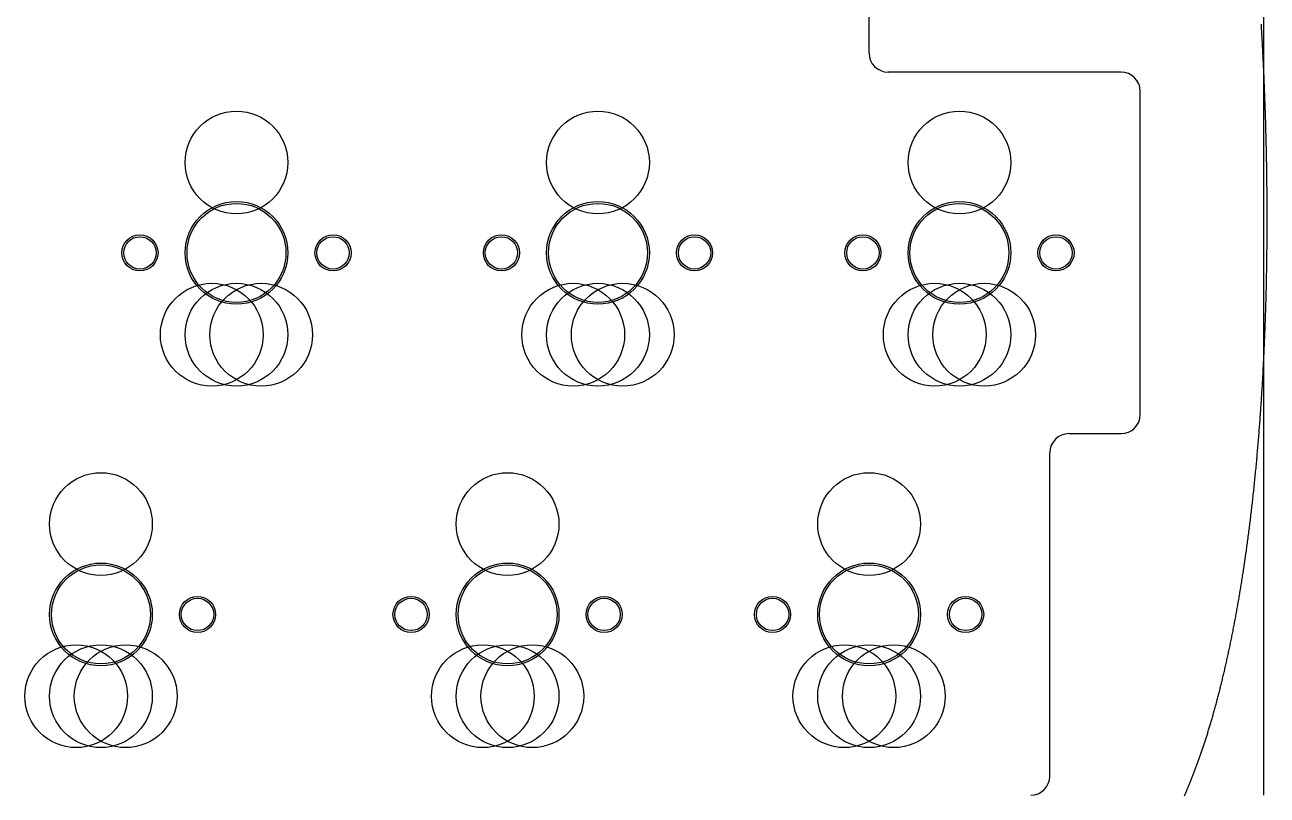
# Model space of a CAD drawing. Extents: x -14 to 315, y -179 to 16.
# Drawn here: x 250.1 to 315.4, y -66.5 to -26 of the extents above; entities that cross this region are included whole.
import ezdxf

# ---------------------------------------------------------------- set-up
doc = ezdxf.new("R2010")
doc.units = 0
doc.layers.add('BLACK', color=7, linetype='CONTINUOUS')

msp = doc.modelspace()

# ---------------------------------------------------------------- linework, layer by layer
at = {"layer": 'BLACK', "linetype": 'CONTINUOUS'}
for p, q in [((315.25, -66.5), (315.25, 9.5)), ((294.5, -27.5), (294.5, 8.5)), ((315.121671, -26.032222), (315.118169, -25.97309)), ((315.125154, -26.091357), (315.121671, -26.032222)), ((315.128617, -26.150496), (315.125154, -26.091357)), ((315.13206, -26.209639), (315.128617, -26.150496)), ((315.135483, -26.268785), (315.13206, -26.209639)), ((315.138886, -26.327935), (315.135483, -26.268785)), ((315.14227, -26.387087), (315.138886, -26.327935)), ((315.145633, -26.446243), (315.14227, -26.387087)), ((315.152301, -26.564562), (315.145633, -26.446243)), ((315.158889, -26.68289), (315.152301, -26.564562)), ((315.165397, -26.801226), (315.158889, -26.68289)), ((315.171826, -26.919569), (315.165397, -26.801226)), ((315.178175, -27.037917), (315.171826, -26.919569)), ((315.184443, -27.156268), (315.178175, -27.037917)), ((315.190632, -27.274621), (315.184443, -27.156268)), ((315.196741, -27.392976), (315.190632, -27.274621)), ((315.202769, -27.511329), (315.196741, -27.392976)), ((315.208718, -27.62968), (315.202769, -27.511329)), ((315.214586, -27.748027), (315.208718, -27.62968)), ((315.220374, -27.866369), (315.214586, -27.748027)), ((315.226081, -27.984704), (315.220374, -27.866369)), ((315.231708, -28.103031), (315.226081, -27.984704)), ((307.75, -28.5), (295.5, -28.5)), ((315.237254, -28.221348), (315.231708, -28.103031)), ((315.24272, -28.339655), (315.237254, -28.221348)), ((315.248105, -28.457949), (315.24272, -28.339655)), ((315.253409, -28.576229), (315.248105, -28.457949)), ((315.258633, -28.694493), (315.253409, -28.576229)), ((315.263776, -28.812741), (315.258633, -28.694493)), ((315.268838, -28.93097), (315.263776, -28.812741)), ((315.273819, -29.04918), (315.268838, -28.93097)), ((315.278719, -29.167368), (315.273819, -29.04918)), ((315.283538, -29.285534), (315.278719, -29.167368)), ((315.288276, -29.403676), (315.283538, -29.285534)), ((308.75, -46.5), (308.75, -29.5)), ((315.292933, -29.521792), (315.288276, -29.403676)), ((315.297509, -29.639881), (315.292933, -29.521792)), ((315.302004, -29.757941), (315.297509, -29.639881)), ((315.306418, -29.875972), (315.302004, -29.757941)), ((315.31075, -29.993972), (315.306418, -29.875972)), ((315.315001, -30.111939), (315.31075, -29.993972)), ((315.319171, -30.229871), (315.315001, -30.111939)), ((315.32326, -30.347769), (315.319171, -30.229871)), ((315.327267, -30.465629), (315.32326, -30.347769)), ((315.331193, -30.58345), (315.327267, -30.465629)), ((315.335038, -30.701232), (315.331193, -30.58345)), ((315.338802, -30.818973), (315.335038, -30.701232)), ((315.342484, -30.936671), (315.338802, -30.818973)), ((315.346084, -31.054325), (315.342484, -30.936671)), ((315.349603, -31.171933), (315.346084, -31.054325)), ((315.353041, -31.289495), (315.349603, -31.171933)), ((315.356398, -31.407008), (315.353041, -31.289495)), ((315.359673, -31.524472), (315.356398, -31.407008)), ((315.362866, -31.641884), (315.359673, -31.524472)), ((315.365978, -31.759244), (315.362866, -31.641884)), ((315.369009, -31.876551), (315.365978, -31.759244)), ((315.371958, -31.993802), (315.369009, -31.876551)), ((315.374826, -32.110996), (315.371958, -31.993802)), ((315.377613, -32.228132), (315.374826, -32.110996)), ((315.380318, -32.345209), (315.377613, -32.228132)), ((315.382942, -32.462226), (315.380318, -32.345209)), ((315.385484, -32.57918), (315.382942, -32.462226)), ((315.387945, -32.69607), (315.385484, -32.57918)), ((315.390325, -32.812896), (315.387945, -32.69607)), ((315.392623, -32.929656), (315.390325, -32.812896)), ((315.394841, -33.046348), (315.392623, -32.929656)), ((315.396976, -33.162971), (315.394841, -33.046348)), ((315.399031, -33.279524), (315.396976, -33.162971)), ((315.401004, -33.396005), (315.399031, -33.279524)), ((315.402897, -33.512414), (315.401004, -33.396005)), ((315.404708, -33.628748), (315.402897, -33.512414)), ((315.406437, -33.745007), (315.404708, -33.628748)), ((315.408086, -33.861189), (315.406437, -33.745007)), ((315.409654, -33.977292), (315.408086, -33.861189)), ((315.411141, -34.093316), (315.409654, -33.977292)), ((315.412546, -34.209259), (315.411141, -34.093316)), ((315.413871, -34.32512), (315.412546, -34.209259)), ((315.415115, -34.440898), (315.413871, -34.32512)), ((315.416278, -34.556591), (315.415115, -34.440898)), ((315.41736, -34.672198), (315.416278, -34.556591)), ((315.418362, -34.787717), (315.41736, -34.672198)), ((315.419283, -34.903148), (315.418362, -34.787717)), ((315.420123, -35.018489), (315.419283, -34.903148)), ((315.420882, -35.133739), (315.420123, -35.018489)), ((315.421561, -35.248897), (315.420882, -35.133739)), ((315.42216, -35.363961), (315.421561, -35.248897)), ((315.422678, -35.47893), (315.42216, -35.363961)), ((315.423116, -35.593803), (315.422678, -35.47893)), ((315.423473, -35.708578), (315.423116, -35.593803)), ((315.42375, -35.823255), (315.423473, -35.708578)), ((315.423947, -35.937831), (315.42375, -35.823255)), ((315.42345, -36.623126), (315.423732, -36.509174)), ((315.423732, -36.509174), (315.423935, -36.395115)), ((315.423935, -36.395115), (315.424058, -36.28095)), ((315.424064, -36.052307), (315.423947, -35.937831)), ((315.424058, -36.28095), (315.424101, -36.16668)), ((315.424101, -36.16668), (315.424064, -36.052307)), ((315.420085, -37.304518), (315.420844, -37.191235)), ((315.420844, -37.191235), (315.421524, -37.077837)), ((315.421524, -37.077837), (315.422125, -36.964326)), ((315.422125, -36.964326), (315.422646, -36.850703)), ((315.422646, -36.850703), (315.423088, -36.736969)), ((315.423088, -36.736969), (315.42345, -36.623126)), ((315.413871, -37.981755), (315.415104, -37.869181)), ((315.415104, -37.869181), (315.416258, -37.756486)), ((315.416258, -37.756486), (315.417333, -37.643671)), ((315.417333, -37.643671), (315.418329, -37.530738)), ((315.418329, -37.530738), (315.419247, -37.417686)), ((315.419247, -37.417686), (315.420085, -37.304518)), ((315.406531, -38.542765), (315.408156, -38.430814)), ((315.408156, -38.430814), (315.409702, -38.318737)), ((315.409702, -38.318737), (315.41117, -38.206534)), ((315.41117, -38.206534), (315.41256, -38.094206)), ((315.41256, -38.094206), (315.413871, -37.981755)), ((315.395149, -39.211746), (315.39724, -39.100579)), ((315.39724, -39.100579), (315.399254, -38.989279)), ((315.399254, -38.989279), (315.40119, -38.877846)), ((315.40119, -38.877846), (315.403048, -38.766282)), ((315.403048, -38.766282), (315.404829, -38.654588)), ((315.404829, -38.654588), (315.406531, -38.542765)), ((315.380981, -39.875893), (315.383535, -39.765547)), ((315.383535, -39.765547), (315.386012, -39.655062)), ((315.386012, -39.655062), (315.388412, -39.544438)), ((315.388412, -39.544438), (315.390735, -39.433677)), ((315.390735, -39.433677), (315.39298, -39.32278)), ((315.39298, -39.32278), (315.395149, -39.211746)), ((315.364053, -40.534981), (315.367065, -40.425494)), ((315.367065, -40.425494), (315.370001, -40.315861)), ((315.370001, -40.315861), (315.37286, -40.206083)), ((315.37286, -40.206083), (315.375644, -40.096162)), ((315.375644, -40.096162), (315.37835, -39.986098)), ((315.37835, -39.986098), (315.380981, -39.875893)), ((315.344393, -41.188795), (315.347858, -41.080201)), ((315.347858, -41.080201), (315.351248, -40.971456)), ((315.351248, -40.971456), (315.354563, -40.862561)), ((315.354563, -40.862561), (315.357802, -40.753516)), ((315.357802, -40.753516), (315.360965, -40.644322)), ((315.360965, -40.644322), (315.364053, -40.534981)), ((315.322031, -41.837128), (315.325944, -41.729462)), ((315.325944, -41.729462), (315.329783, -41.621638)), ((315.329783, -41.621638), (315.333548, -41.513659)), ((315.333548, -41.513659), (315.337238, -41.405525)), ((315.337238, -41.405525), (315.340853, -41.297237)), ((315.340853, -41.297237), (315.344393, -41.188795)), ((315.296997, -42.479782), (315.301354, -42.373075)), ((315.301354, -42.373075), (315.305637, -42.266207)), ((315.305637, -42.266207), (315.309846, -42.159177)), ((315.309846, -42.159177), (315.313981, -42.051986)), ((315.313981, -42.051986), (315.318043, -41.944636)), ((315.318043, -41.944636), (315.322031, -41.837128)), ((315.269326, -43.116567), (315.27412, -43.010852)), ((315.27412, -43.010852), (315.278841, -42.904969)), ((315.278841, -42.904969), (315.283489, -42.798919)), ((315.283489, -42.798919), (315.288065, -42.692705)), ((315.288065, -42.692705), (315.292568, -42.586325)), ((315.292568, -42.586325), (315.296997, -42.479782)), ((315.233754, -43.851827), (315.23905, -43.747304)), ((315.23905, -43.747304), (315.244276, -43.642609)), ((315.244276, -43.642609), (315.249429, -43.537741)), ((315.249429, -43.537741), (315.254511, -43.432703)), ((315.254511, -43.432703), (315.259522, -43.327494)), ((315.259522, -43.327494), (315.26446, -43.222115)), ((315.26446, -43.222115), (315.269326, -43.116567)), ((315.200485, -44.475291), (315.206206, -44.371821)), ((315.206206, -44.371821), (315.211857, -44.268174)), ((315.211857, -44.268174), (315.217437, -44.16435)), ((315.217437, -44.16435), (315.222947, -44.06035)), ((315.222947, -44.06035), (315.228386, -43.956176)), ((315.228386, -43.956176), (315.233754, -43.851827)), ((315.164692, -45.092346), (315.170831, -44.989955)), ((315.170831, -44.989955), (315.176901, -44.887383)), ((315.176901, -44.887383), (315.182902, -44.784629)), ((315.182902, -44.784629), (315.188833, -44.681696)), ((315.188833, -44.681696), (315.194694, -44.578583)), ((315.194694, -44.578583), (315.200485, -44.475291)), ((315.119793, -45.803943), (315.126412, -45.702841)), ((315.126412, -45.702841), (315.132963, -45.601554)), ((315.132963, -45.601554), (315.139446, -45.500081)), ((315.139446, -45.500081), (315.14586, -45.398423)), ((315.14586, -45.398423), (315.152206, -45.296581)), ((315.152206, -45.296581), (315.158484, -45.194555)), ((315.158484, -45.194555), (315.164692, -45.092346)), ((315.078662, -46.406604), (315.085685, -46.306633)), ((315.085685, -46.306633), (315.092641, -46.206472)), ((315.092641, -46.206472), (315.09953, -46.106122)), ((315.09953, -46.106122), (315.106352, -46.005584)), ((315.106352, -46.005584), (315.113106, -45.904857)), ((315.113106, -45.904857), (315.119793, -45.803943)), ((315.027646, -47.10103), (315.035132, -47.002405)), ((315.035132, -47.002405), (315.042552, -46.903587)), ((315.042552, -46.903587), (315.049906, -46.804575)), ((315.049906, -46.804575), (315.057194, -46.70537)), ((315.057194, -46.70537), (315.064417, -46.605973)), ((315.064417, -46.605973), (315.071573, -46.506384)), ((315.071573, -46.506384), (315.078662, -46.406604)), ((305, -47.5), (307.75, -47.5)), ((314.981368, -47.688674), (314.989243, -47.591224)), ((314.989243, -47.591224), (314.997053, -47.493578)), ((314.997053, -47.493578), (315.004798, -47.395735)), ((315.004798, -47.395735), (315.012479, -47.297695)), ((315.012479, -47.297695), (315.020095, -47.19946)), ((315.020095, -47.19946), (315.027646, -47.10103)), ((314.924463, -48.365256), (314.932782, -48.269201)), ((314.932782, -48.269201), (314.941038, -48.172945)), ((314.941038, -48.172945), (314.949231, -48.076489)), ((314.949231, -48.076489), (314.957361, -47.979834)), ((314.957361, -47.979834), (314.965427, -47.882979)), ((314.965427, -47.882979), (314.97343, -47.785925)), ((314.97343, -47.785925), (314.981368, -47.688674)), ((304, -65.5), (304, -48.5)), ((314.864484, -49.031987), (314.873238, -48.937349)), ((314.873238, -48.937349), (314.881931, -48.842507)), ((314.881931, -48.842507), (314.890561, -48.747461)), ((314.890561, -48.747461), (314.89913, -48.652213)), ((314.89913, -48.652213), (314.907637, -48.556763)), ((314.907637, -48.556763), (314.916081, -48.46111)), ((314.916081, -48.46111), (314.924463, -48.365256)), ((314.801503, -49.688715), (314.810681, -49.595515)), ((314.810681, -49.595515), (314.8198, -49.502107)), ((314.8198, -49.502107), (314.828858, -49.408494)), ((314.828858, -49.408494), (314.837856, -49.314675)), ((314.837856, -49.314675), (314.846793, -49.22065)), ((314.846793, -49.22065), (314.855669, -49.126421)), ((314.855669, -49.126421), (314.864484, -49.031987)), ((314.735589, -50.335307), (314.745182, -50.243562)), ((314.745182, -50.243562), (314.754716, -50.151608)), ((314.754716, -50.151608), (314.764192, -50.059445)), ((314.764192, -50.059445), (314.773609, -49.967074)), ((314.773609, -49.967074), (314.782966, -49.874496)), ((314.782966, -49.874496), (314.792264, -49.781709)), ((314.792264, -49.781709), (314.801503, -49.688715)), ((314.666815, -50.971641), (314.676812, -50.881368)), ((314.676812, -50.881368), (314.686752, -50.790884)), ((314.686752, -50.790884), (314.696635, -50.700189)), ((314.696635, -50.700189), (314.70646, -50.609284)), ((314.70646, -50.609284), (314.716228, -50.518168)), ((314.716228, -50.518168), (314.725937, -50.426842)), ((314.725937, -50.426842), (314.735589, -50.335307)), ((314.595254, -51.597612), (314.605645, -51.508826)), ((314.605645, -51.508826), (314.61598, -51.419826)), ((314.61598, -51.419826), (314.62626, -51.330614)), ((314.62626, -51.330614), (314.636483, -51.241189)), ((314.636483, -51.241189), (314.64665, -51.151551)), ((314.64665, -51.151551), (314.656761, -51.061702)), ((314.656761, -51.061702), (314.666815, -50.971641)), ((314.51015, -52.300202), (314.520979, -52.213129)), ((314.520979, -52.213129), (314.531753, -52.125841)), ((314.531753, -52.125841), (314.542473, -52.038339)), ((314.542473, -52.038339), (314.553138, -51.950621)), ((314.553138, -51.950621), (314.56375, -51.86269)), ((314.56375, -51.86269), (314.574306, -51.774544)), ((314.574306, -51.774544), (314.584808, -51.686185)), ((314.584808, -51.686185), (314.595254, -51.597612)), ((314.432864, -52.903677), (314.444063, -52.818114)), ((314.444063, -52.818114), (314.45521, -52.732335)), ((314.45521, -52.732335), (314.466304, -52.64634)), ((314.466304, -52.64634), (314.477345, -52.560129)), ((314.477345, -52.560129), (314.488334, -52.473702)), ((314.488334, -52.473702), (314.499269, -52.38706)), ((314.499269, -52.38706), (314.51015, -52.300202)), ((314.341411, -53.580374), (314.353021, -53.496547)), ((314.353021, -53.496547), (314.364581, -53.412502)), ((314.364581, -53.412502), (314.37609, -53.328241)), ((314.37609, -53.328241), (314.387547, -53.243762)), ((314.387547, -53.243762), (314.398954, -53.159066)), ((314.398954, -53.159066), (314.410309, -53.074153)), ((314.410309, -53.074153), (314.421612, -52.989023)), ((314.421612, -52.989023), (314.432864, -52.903677)), ((314.24673, -54.243147), (314.258738, -54.161064)), ((314.258738, -54.161064), (314.270697, -54.078762)), ((314.270697, -54.078762), (314.282606, -53.996242)), ((314.282606, -53.996242), (314.294467, -53.913504)), ((314.294467, -53.913504), (314.306278, -53.830548)), ((314.306278, -53.830548), (314.318039, -53.747375)), ((314.318039, -53.747375), (314.32975, -53.663983)), ((314.32975, -53.663983), (314.341411, -53.580374)), ((314.148932, -54.891944), (314.161324, -54.81161)), ((314.161324, -54.81161), (314.173668, -54.731057)), ((314.173668, -54.731057), (314.185965, -54.650285)), ((314.185965, -54.650285), (314.198214, -54.569295)), ((314.198214, -54.569295), (314.210415, -54.488086)), ((314.210415, -54.488086), (314.222568, -54.406658)), ((314.222568, -54.406658), (314.234673, -54.325011)), ((314.234673, -54.325011), (314.24673, -54.243147)), ((314.048128, -55.526732), (314.060889, -55.44815)), ((314.060889, -55.44815), (314.073605, -55.369349)), ((314.073605, -55.369349), (314.086275, -55.290329)), ((314.086275, -55.290329), (314.098899, -55.21109)), ((314.098899, -55.21109), (314.111477, -55.131632)), ((314.111477, -55.131632), (314.124009, -55.051955)), ((314.124009, -55.051955), (314.136494, -54.972059)), ((314.136494, -54.972059), (314.148932, -54.891944)), ((313.931267, -56.224108), (313.944428, -56.147498)), ((313.944428, -56.147498), (313.957545, -56.070669)), ((313.957545, -56.070669), (313.970618, -55.993621)), ((313.970618, -55.993621), (313.983648, -55.916354)), ((313.983648, -55.916354), (313.996633, -55.838868)), ((313.996633, -55.838868), (314.009574, -55.761163)), ((314.009574, -55.761163), (314.02247, -55.683238)), ((314.02247, -55.683238), (314.035322, -55.605095)), ((314.035322, -55.605095), (314.048128, -55.526732)), ((313.824439, -56.829106), (313.83794, -56.754247)), ((313.83794, -56.754247), (313.8514, -56.679169)), ((313.8514, -56.679169), (313.864817, -56.603873)), ((313.864817, -56.603873), (313.878193, -56.528358)), ((313.878193, -56.528358), (313.891526, -56.452624)), ((313.891526, -56.452624), (313.904816, -56.376671)), ((313.904816, -56.376671), (313.918063, -56.300499)), ((313.918063, -56.300499), (313.931267, -56.224108)), ((313.701076, -57.493006), (313.714945, -57.420113)), ((313.714945, -57.420113), (313.728774, -57.347001)), ((313.728774, -57.347001), (313.742562, -57.273671)), ((313.742562, -57.273671), (313.756311, -57.200123)), ((313.756311, -57.200123), (313.770018, -57.126356)), ((313.770018, -57.126356), (313.783685, -57.052371)), ((313.783685, -57.052371), (313.797311, -56.978168)), ((313.797311, -56.978168), (313.810895, -56.903746)), ((313.810895, -56.903746), (313.824439, -56.829106)), ((313.574494, -58.139258), (313.588713, -58.068321)), ((313.588713, -58.068321), (313.602894, -57.997168)), ((313.602894, -57.997168), (313.617037, -57.925797)), ((313.617037, -57.925797), (313.631141, -57.854209)), ((313.631141, -57.854209), (313.645206, -57.782404)), ((313.645206, -57.782404), (313.659233, -57.710381)), ((313.659233, -57.710381), (313.67322, -57.63814)), ((313.67322, -57.63814), (313.687168, -57.565682)), ((313.687168, -57.565682), (313.701076, -57.493006)), ((313.430253, -58.836716), (313.444842, -58.767942)), ((313.444842, -58.767942), (313.459395, -58.698953)), ((313.459395, -58.698953), (313.473911, -58.629748)), ((313.473911, -58.629748), (313.488391, -58.560326)), ((313.488391, -58.560326), (313.502835, -58.490689)), ((313.502835, -58.490689), (313.517241, -58.420836)), ((313.517241, -58.420836), (313.53161, -58.350766)), ((313.53161, -58.350766), (313.545942, -58.28048)), ((313.545942, -58.28048), (313.560237, -58.209977)), ((313.560237, -58.209977), (313.574494, -58.139258)), ((313.297365, -59.446007), (313.31227, -59.379166)), ((313.31227, -59.379166), (313.32714, -59.31211)), ((313.32714, -59.31211), (313.341975, -59.244841)), ((313.341975, -59.244841), (313.356776, -59.177357)), ((313.356776, -59.177357), (313.371542, -59.109659)), ((313.371542, -59.109659), (313.386273, -59.041746)), ((313.386273, -59.041746), (313.400969, -58.973618)), ((313.400969, -58.973618), (313.415629, -58.905274)), ((313.415629, -58.905274), (313.430253, -58.836716)), ((313.146484, -60.102689), (313.161719, -60.037978)), ((313.161719, -60.037978), (313.176923, -59.973054)), ((313.176923, -59.973054), (313.192094, -59.907918)), ((313.192094, -59.907918), (313.207232, -59.84257)), ((313.207232, -59.84257), (313.222338, -59.777009)), ((313.222338, -59.777009), (313.23741, -59.711235)), ((313.23741, -59.711235), (313.252449, -59.645248)), ((313.252449, -59.645248), (313.267455, -59.579048)), ((313.267455, -59.579048), (313.282427, -59.512634)), ((313.282427, -59.512634), (313.297365, -59.446007)), ((312.992393, -60.738195), (313.007941, -60.675591)), ((313.007941, -60.675591), (313.023458, -60.612777)), ((313.023458, -60.612777), (313.038945, -60.549753)), ((313.038945, -60.549753), (313.054402, -60.48652)), ((313.054402, -60.48652), (313.069827, -60.423075)), ((313.069827, -60.423075), (313.085221, -60.35942)), ((313.085221, -60.35942), (313.100584, -60.295555)), ((313.100584, -60.295555), (313.115916, -60.231478)), ((313.115916, -60.231478), (313.131216, -60.167189)), ((313.131216, -60.167189), (313.146484, -60.102689)), ((312.819416, -61.413067), (312.835285, -61.352754)), ((312.835285, -61.352754), (312.851126, -61.292233)), ((312.851126, -61.292233), (312.866939, -61.231505)), ((312.866939, -61.231505), (312.882723, -61.17057)), ((312.882723, -61.17057), (312.898478, -61.109428)), ((312.898478, -61.109428), (312.914204, -61.048077)), ((312.914204, -61.048077), (312.929901, -60.986518)), ((312.929901, -60.986518), (312.945569, -60.92475)), ((312.945569, -60.92475), (312.961206, -60.862774)), ((312.961206, -60.862774), (312.976815, -60.800589)), ((312.976815, -60.800589), (312.992393, -60.738195)), ((312.643037, -62.062938), (312.659206, -62.004882)), ((312.659206, -62.004882), (312.675348, -61.946622)), ((312.675348, -61.946622), (312.691464, -61.888159)), ((312.691464, -61.888159), (312.707553, -61.829491)), ((312.707553, -61.829491), (312.723615, -61.770618)), ((312.723615, -61.770618), (312.739651, -61.71154)), ((312.739651, -61.71154), (312.755659, -61.652257)), ((312.755659, -61.652257), (312.771639, -61.592769)), ((312.771639, -61.592769), (312.787593, -61.533074)), ((312.787593, -61.533074), (312.803518, -61.473174)), ((312.803518, -61.473174), (312.819416, -61.413067)), ((312.463499, -62.688181), (312.479945, -62.632348)), ((312.479945, -62.632348), (312.496367, -62.576314)), ((312.496367, -62.576314), (312.512764, -62.52008)), ((312.512764, -62.52008), (312.529136, -62.463644)), ((312.529136, -62.463644), (312.545484, -62.407007)), ((312.545484, -62.407007), (312.561806, -62.350168)), ((312.561806, -62.350168), (312.578104, -62.293127)), ((312.578104, -62.293127), (312.594376, -62.235884)), ((312.594376, -62.235884), (312.610622, -62.178438)), ((312.610622, -62.178438), (312.626843, -62.12079)), ((312.626843, -62.12079), (312.643037, -62.062938)), ((312.264311, -63.342652), (312.281036, -63.2892)), ((312.281036, -63.2892), (312.297738, -63.235552)), ((312.297738, -63.235552), (312.314418, -63.181707)), ((312.314418, -63.181707), (312.331076, -63.127664)), ((312.331076, -63.127664), (312.34771, -63.073424)), ((312.34771, -63.073424), (312.364322, -63.018986)), ((312.364322, -63.018986), (312.38091, -62.964349)), ((312.38091, -62.964349), (312.397475, -62.909514)), ((312.397475, -62.909514), (312.414017, -62.85448)), ((312.414017, -62.85448), (312.430535, -62.799247)), ((312.430535, -62.799247), (312.447029, -62.743814)), ((312.447029, -62.743814), (312.463499, -62.688181)), ((312.044934, -64.01978), (312.061934, -63.968855)), ((312.061934, -63.968855), (312.078914, -63.917736)), ((312.078914, -63.917736), (312.095873, -63.866426)), ((312.095873, -63.866426), (312.112812, -63.814922)), ((312.112812, -63.814922), (312.12973, -63.763226)), ((312.12973, -63.763226), (312.146627, -63.711335)), ((312.146627, -63.711335), (312.163503, -63.659251)), ((312.163503, -63.659251), (312.180358, -63.606972)), ((312.180358, -63.606972), (312.197192, -63.554499)), ((312.197192, -63.554499), (312.214005, -63.50183)), ((312.214005, -63.50183), (312.230795, -63.448967)), ((312.230795, -63.448967), (312.247564, -63.395907)), ((312.247564, -63.395907), (312.264311, -63.342652)), ((311.822172, -64.664484), (311.83942, -64.616025)), ((311.83942, -64.616025), (311.856649, -64.567378)), ((311.856649, -64.567378), (311.873861, -64.518544)), ((311.873861, -64.518544), (311.891054, -64.469521)), ((311.891054, -64.469521), (311.908228, -64.420309)), ((311.908228, -64.420309), (311.925384, -64.370908)), ((311.925384, -64.370908), (311.94252, -64.321318)), ((311.94252, -64.321318), (311.959638, -64.271538)), ((311.959638, -64.271538), (311.976736, -64.221568)), ((311.976736, -64.221568), (311.993815, -64.171408)), ((311.993815, -64.171408), (312.010875, -64.121057)), ((312.010875, -64.121057), (312.027914, -64.070514)), ((312.027914, -64.070514), (312.044934, -64.01978)), ((311.578876, -65.323424), (311.596363, -65.277552)), ((311.596363, -65.277552), (311.613833, -65.231497)), ((311.613833, -65.231497), (311.631288, -65.18526)), ((311.631288, -65.18526), (311.648726, -65.13884)), ((311.648726, -65.13884), (311.666147, -65.092236)), ((311.666147, -65.092236), (311.683552, -65.045449)), ((311.683552, -65.045449), (311.70094, -64.998477)), ((311.70094, -64.998477), (311.718311, -64.951321)), ((311.718311, -64.951321), (311.735664, -64.903979)), ((311.735664, -64.903979), (311.753001, -64.856452)), ((311.753001, -64.856452), (311.77032, -64.80874)), ((311.77032, -64.80874), (311.787622, -64.760841)), ((311.787622, -64.760841), (311.804906, -64.712756)), ((311.804906, -64.712756), (311.822172, -64.664484)), ((311.314736, -65.989879), (311.332448, -65.946696)), ((311.332448, -65.946696), (311.350145, -65.903337)), ((311.350145, -65.903337), (311.367829, -65.859801)), ((311.367829, -65.859801), (311.385498, -65.816088)), ((311.385498, -65.816088), (311.403153, -65.772197)), ((311.403153, -65.772197), (311.420793, -65.728128)), ((311.420793, -65.728128), (311.438419, -65.68388)), ((311.438419, -65.68388), (311.456029, -65.639453)), ((311.456029, -65.639453), (311.473625, -65.594847)), ((311.473625, -65.594847), (311.491205, -65.550061)), ((311.491205, -65.550061), (311.50877, -65.505095)), ((311.50877, -65.505095), (311.52632, -65.459949)), ((311.52632, -65.459949), (311.543855, -65.414622)), ((311.543855, -65.414622), (311.561373, -65.369114)), ((311.561373, -65.369114), (311.578876, -65.323424)), ((311.083264, -66.535357), (311.101146, -66.494435)), ((311.101146, -66.494435), (311.119016, -66.453341)), ((311.119016, -66.453341), (311.136874, -66.412076)), ((311.136874, -66.412076), (311.154719, -66.370638)), ((311.154719, -66.370638), (311.172552, -66.329027)), ((311.172552, -66.329027), (311.190371, -66.287243)), ((311.190371, -66.287243), (311.208178, -66.245286)), ((311.208178, -66.245286), (311.225971, -66.203155)), ((311.225971, -66.203155), (311.243751, -66.16085)), ((311.243751, -66.16085), (311.261518, -66.11837)), ((311.261518, -66.11837), (311.279271, -66.075715)), ((311.279271, -66.075715), (311.29701, -66.032885)), ((311.29701, -66.032885), (311.314736, -65.989879))]:
    msp.add_line(p, q, dxfattribs=at)
at = {"layer": 'BLACK'}
for centre, radius in [((261.25, -33.25), 2.7), ((280.25, -33.25), 2.7), ((299.25, -33.25), 2.7), ((261.25, -38), 2.7), ((261.25, -38), 2.6), ((280.25, -38), 2.7), ((280.25, -38), 2.6), ((299.25, -38), 2.7), ((299.25, -38), 2.6), ((256.175, -38), 0.95), ((256.175, -38), 0.85), ((266.325, -38), 0.95), ((266.325, -38), 0.85), ((275.175, -38), 0.95), ((275.175, -38), 0.85), ((285.325, -38), 0.95), ((285.325, -38), 0.85), ((294.175, -38), 0.95), ((294.175, -38), 0.85), ((304.325, -38), 0.95), ((304.325, -38), 0.85), ((259.95, -42.3), 2.7), ((261.25, -42.3), 2.7), ((262.55, -42.3), 2.7), ((278.95, -42.3), 2.7), ((280.25, -42.3), 2.7), ((281.55, -42.3), 2.7), ((297.95, -42.3), 2.7), ((299.25, -42.3), 2.7), ((300.55, -42.3), 2.7), ((254.125, -52.25), 2.7), ((275.5, -52.25), 2.7), ((294.5, -52.25), 2.7), ((254.125, -57), 2.7), ((254.125, -57), 2.6), ((275.5, -57), 2.7), ((275.5, -57), 2.6), ((294.5, -57), 2.7), ((294.5, -57), 2.6), ((259.2, -57), 0.95), ((259.2, -57), 0.85), ((270.425, -57), 0.95), ((270.425, -57), 0.85), ((280.575, -57), 0.95), ((280.575, -57), 0.85), ((289.425, -57), 0.95), ((289.425, -57), 0.85), ((299.575, -57), 0.95), ((299.575, -57), 0.85), ((252.825, -61.3), 2.7), ((254.125, -61.3), 2.7), ((255.425, -61.3), 2.7), ((274.2, -61.3), 2.7), ((275.5, -61.3), 2.7), ((276.8, -61.3), 2.7), ((293.2, -61.3), 2.7), ((294.5, -61.3), 2.7), ((295.8, -61.3), 2.7)]:
    msp.add_circle(centre, radius, dxfattribs=at)
for centre, start, end in [((295.5, -27.5), -180, -90), ((307.75, -29.5), 0, 90), ((307.75, -46.5), -90, 0), ((305, -48.5), 90, 180), ((303, -65.5), -90, 0)]:
    msp.add_arc(centre, 1, start, end, dxfattribs=at)

doc.saveas('drawing.dxf')
